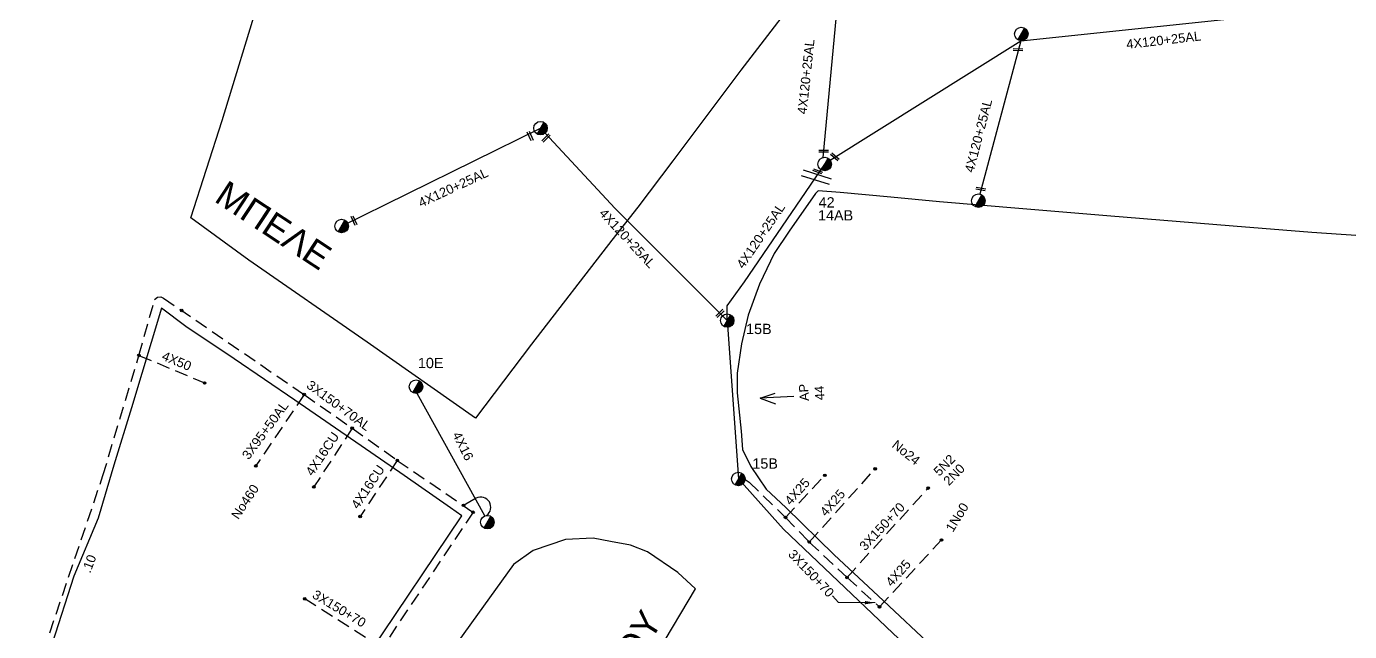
# Model space of a CAD drawing. Header units: millimetres. Extents: x 974 to 2037, y 106 to 580.
# Drawn here: x 1676.8 to 1805.4, y 354.4 to 413.2 of the extents above; entities that cross this region are included whole.
import ezdxf

# ---------------------------------------------------------------- set-up
doc = ezdxf.new("R2010")
doc.units = ezdxf.units.MM
doc.linetypes.add('DASHED', pattern=[19.05, 12.7, -6.35])
for name, color, linetype in [('Γέφυρες Εναέριου Δικτύου', 7, 'Continuous'), ('Γυμνά εναέρια ΧΤ (3Φ)   4x16CU', 7, 'Continuous'), ('Γυμνά εναέρια ΧΤ (3Φ)   4x50AL', 7, 'Continuous'), ('Εναέρια παροχή ΧΤ 4x16', 7, 'SYN_LINE'), ('Επιγραφές - Σχήματα', 7, 'Continuous'), ('Καλώδια ΧΤ   3x95+50CU', 7, 'DASHED'), ('Καλώδια ΧΤ   4x25ΑL', 7, 'DASHED'), ('Μηχανική τομή', 7, 'Continuous'), ('Στύλος ΦΜ', 7, 'Continuous'), ('Στύλος ΦΜ @ 1', 7, 'Continuous'), ('Συνδέσεις', 7, 'Continuous'), ('Συνεστραμμένα ΧΤ   4x120+25 AL', 7, 'SYN_LINE'), ('Τομή', 7, 'Continuous'), ('Υπόβαθρο ΔΕΗ', 7, 'Continuous'), ('Υπόγεια καλώδια Δικτύου ΧΤ και Παρ. ΧΤ - 3X150+70 AL', 7, 'DASHED'), ('Υπόγεια καλώδια Παροχών ΧΤ   .10', 7, 'DASHED')]:
    doc.layers.add(name, color=color, linetype=linetype)
doc.styles.get("Standard").update_dxf_attribs({"font": 'arial.ttf'})
doc.linetypes.add('SYN_LINE', pattern='A,0.5,-0.0001,["/\\/\\/\\/",Standard,S=0.1,R=0,X=0,Y=-0.05],-0.25', length=0.7501)
doc.dimstyles.new('ISO-25', dxfattribs={"dimtxt": 2.5, "dimasz": 2.5, "dimexe": 1.25, "dimexo": 0.625, "dimtad": 1, "dimtxsty": 'Standard', "dimcen": 2.5, "dimadec": 0, "dimazin": 0, "dimtfac": 1, "dimtmove": 0, "dimatfit": 3, "dimfxl": 1, "dimarcsym": 0})

# ---------------------------------------------------------------- blocks, each defined once
blk = doc.blocks.new('ΥΠΑΡΧΩΝ ΤΣΙΜΕΝΤΕΝΙΟΣ ΣΤΥΛΟΣ')
at = {"layer": 'Στύλος ΦΜ'}
blk.add_hatch(color=256, dxfattribs=at).paths.add_polyline_path([(-1.29, -2.28, 0.574793), (2.62, 0, 0.268822), (1.3, 2.27)])
blk.add_line((-1.29, -2.28), (1.3, 2.27), dxfattribs=at)
blk.add_circle((0, 0), 2.62, dxfattribs=at)
at = {"layer": 'Στύλος ΦΜ', "flags": 4}
for tag, p in [('ΑΡΙΘΜΟΣ', (-4.68, 8.05)), ('ΤΥΠΟΣ', (-4.91, 3.03))]:
    blk.add_attdef(tag, p, '', height=4, dxfattribs=at)
blk = doc.blocks.new('ΜΗΧΑΝΙΚΗ ΤΟΜΗ')
at = {"layer": 'Μηχανική τομή', "ltscale": 40}
for p, q in [((-1.89, 0.78), (1.89, 0.78)), ((1.89, 0), (-1.89, 0))]:
    blk.add_line(p, q, dxfattribs=at)
blk = doc.blocks.new('ΤΟΜΗ')
at = {"layer": 'Τομή', "ltscale": 40}
for p, q in [((-5.68, 0), (5.68, 0)), ((5.68, -2.33), (-5.68, -2.33))]:
    blk.add_line(p, q, dxfattribs=at)
blk = doc.blocks.new('_ΣΥΝΔΕΣΗ')
at = {"layer": 'Συνδέσεις', "linetype": 'SYN_LINE', "ltscale": 40}
blk.add_hatch(color=256, dxfattribs=at).paths.add_polyline_path([(0.5, -0.01, 1), (-0.5, -0.01, 1)])
at = {"layer": 'Συνδέσεις'}
blk.add_circle((0, -0.01), 0.5, dxfattribs=at)

msp = doc.modelspace()

# ---------------------------------------------------------------- linework, layer by layer
at = {"layer": 'Γέφυρες Εναέριου Δικτύου'}
msp.add_lwpolyline([(1721.54, 365.69, 0.917618), (1720.53, 367.38), (1719.3, 366.67)], format="xyb", dxfattribs=at)
at = {"layer": 'Γυμνά εναέρια ΧΤ (3Φ)   4x16CU', "color": 62, "linetype": 'DASHED', "ltscale": 0.1}
for points in [[(1708.49, 374.16), (1704.76, 368.46)], [(1712.87, 371.04), (1709.26, 365.59)]]:
    msp.add_lwpolyline(points, dxfattribs=at)
at = {"layer": 'Γυμνά εναέρια ΧΤ (3Φ)   4x50AL', "color": 62, "linetype": 'DASHED', "ltscale": 0.1}
msp.add_lwpolyline([(1687.77, 381.23), (1694.15, 378.55)], dxfattribs=at)
at = {"layer": 'Εναέρια παροχή ΧΤ 4x16', "color": 62, "ltscale": 10}
msp.add_lwpolyline([(1721.38, 365.65), (1714.8, 377.54)], dxfattribs=at)
at = {"layer": 'Επιγραφές - Σχήματα', "color": 1, "ltscale": 5}
for points in [[(1751.38, 377.24), (1748.11, 377.08), (1749.57, 377.56)], [(1748.11, 377.08), (1749.62, 376.54)]]:
    msp.add_lwpolyline(points, dxfattribs=at)
at = {"layer": 'Καλώδια ΧΤ   3x95+50CU', "color": 62, "ltscale": 0.1}
msp.add_lwpolyline([(1703.81, 377.43), (1699.12, 370.5)], dxfattribs=at)
at = {"layer": 'Καλώδια ΧΤ   4x25ΑL', "color": 173, "ltscale": 0.1}
for points in [[(1752.89, 363.11), (1759.29, 370.21)], [(1750.58, 365.5), (1754.41, 369.59)], [(1759.72, 356.81), (1765.73, 363.31)]]:
    msp.add_lwpolyline(points, dxfattribs=at)
at = {"layer": 'Συνεστραμμένα ΧΤ   4x120+25 AL', "color": 62, "ltscale": 10}
for points in [[(1754.93, 400.19), (1773.43, 411.79), (1799.33, 414.49), (1828.73, 419.57)], [(1754.23, 400.44), (1755.94, 418.44)], [(1773.43, 411.79), (1769.46, 396.89)]]:
    msp.add_lwpolyline(points, dxfattribs=at)
at = {"layer": 'Συνεστραμμένα ΧΤ   4x120+25 AL', "color": 173, "ltscale": 10}
for points in [[(1707.46, 393.79), (1726.78, 403.29)], [(1726.78, 403.29), (1734.03, 395.5), (1744.92, 384.61), (1746, 369.23), (1750.39, 364.35), (1761.01, 354.26), (1770.01, 345.82), (1772.06, 344.12)], [(1744.92, 384.61), (1744.91, 386.03), (1746.61, 388.36), (1754.39, 399.81)]]:
    msp.add_lwpolyline(points, dxfattribs=at)
at = {"layer": 'Υπόβαθρο ΔΕΗ'}
for points in [[(1753.48, 418.34), (1746.24, 408.91), (1739.64, 400.13), (1736.24, 395.63), (1733.7, 392.41), (1725.92, 382.32), (1720.46, 375.13), (1709.94, 382.53), (1698.45, 390.49), (1692.82, 394.59), (1695.86, 404.03), (1699.52, 416.05)], [(1807.89, 392.73), (1801.71, 393.15), (1794.08, 393.79), (1781.8, 394.77), (1773.64, 395.46), (1765.54, 396.15), (1760.8, 396.58), (1755.88, 397.05), (1753.76, 397.22), (1753.51, 396.95), (1750.94, 393.28), (1749.49, 391.12), (1748.07, 388.16), (1746.96, 385.15), (1746.3, 382.35), (1745.89, 379.52), (1745.88, 377.6), (1746.27, 373.87), (1746.4, 372.08), (1747.22, 370.43), (1748.7, 368.25), (1750.63, 366.46), (1755.3, 361.87), (1759.57, 357.89), (1765.37, 352.43)], [(1705.74, 344.93), (1710.16, 352.3), (1719.14, 365.65), (1718.04, 366.44), (1713.52, 369.56), (1709.35, 372.44), (1702.9, 376.89), (1697.02, 380.9), (1692.33, 384.03), (1689.96, 385.81), (1687.05, 376.15), (1685.33, 370.58), (1683.81, 365.43), (1681.46, 359.79), (1679.35, 353.26), (1680.02, 352.7), (1684.26, 349.29), (1687.4, 346.73), (1689.59, 344.93), (1700.33, 336.37), (1705.74, 344.93)], [(1733.57, 344.93), (1735.34, 347.64), (1738.17, 352.41), (1741.84, 358.56), (1740.13, 360.16), (1737.16, 362.16), (1735.53, 362.8), (1733.58, 363.17), (1731.89, 363.47), (1729.22, 363.34), (1726.07, 362.27), (1724.17, 360.92), (1715.83, 349.37), (1713.11, 344.93), (1706.33, 333.59), (1719.01, 320.54), (1733.57, 344.93)]]:
    msp.add_lwpolyline(points, dxfattribs=at)
at = {"layer": 'Υπόγεια καλώδια Δικτύου ΧΤ και Παρ. ΧΤ - 3X150+70 AL', "color": 62, "ltscale": 0.1}
for points in [[(1690.16, 386.8), (1703.81, 377.43), (1708.49, 374.16), (1712.87, 371.04), (1720.23, 366), (1711.39, 352.82)], [(1711.39, 352.82), (1703.87, 357.59)]]:
    msp.add_lwpolyline(points, dxfattribs=at)
at = {"layer": 'Υπόγεια καλώδια Δικτύου ΧΤ και Παρ. ΧΤ - 3X150+70 AL', "color": 173, "ltscale": 0.1}
for points in [[(1746.65, 369.17), (1747.06, 368.93), (1750.58, 365.5), (1752.89, 363.11), (1756.56, 359.66), (1759.72, 356.81)], [(1756.56, 359.66), (1764.44, 368.35)]]:
    msp.add_lwpolyline(points, dxfattribs=at)
at = {"layer": 'Υπόγεια καλώδια Παροχών ΧΤ   .10', "color": 62, "ltscale": 0.1}
msp.add_lwpolyline([(1664.88, 350.96), (1664.46, 349.31), (1664.17, 349.31), (1663.99, 349.57), (1665.77, 355.66), (1668.01, 354.97), (1666.8, 350.9), (1676.23, 345.37), (1676.23, 345.37), (1678.5, 352.49), (1684.27, 369.56), (1687.77, 381.23), (1689.29, 386.65), (1689.57, 386.89), (1689.91, 386.9), (1690.16, 386.8)], dxfattribs=at)

# ---------------------------------------------------------------- block references
at = {"layer": 'Μηχανική τομή'}
for p, xscale, yscale, zscale, rotation in [((1773.17, 410.83), 0.2500000000002177, 0.2500000000002177, 0.2500000000002177, 358.5696097709526), ((1725.86, 402.57), 0.2500000000000805, 0.2500000000000805, 0.2500000000000805, 114.0973122907827), ((1727.24, 402.41), 0.250000000000159, 0.250000000000159, 0.250000000000159, 224.5465096189641), ((1754.28, 400.97), 0.2500000000001786, 0.2500000000001786, 0.2500000000001786, 359.0056574114627), ((1755.31, 400.43), 0.2500000000001162, 0.2500000000001162, 0.2500000000001162, 320.0173766303329), ((1753.68, 399.01), 0.2500000000000864, 0.2500000000000864, 0.2500000000000864, 339.8572258824956), ((1769.53, 397.3), 0.250000000000177, 0.250000000000177, 0.250000000000177, 349.4725987026961), ((1708.75, 394.36), 0.2500000000000805, 0.2500000000000805, 0.2500000000000805, 114.0973122907827), ((1744.29, 385.24), 0.2500000000000583, 0.2500000000000583, 0.2500000000000583, 43.71003567980795)]:
    msp.add_blockref('ΜΗΧΑΝΙΚΗ ΤΟΜΗ', p, dxfattribs=dict(at, xscale=xscale, yscale=yscale, zscale=zscale, rotation=rotation))
at = {"layer": 'Στύλος ΦΜ @ 1', "ltscale": 40, "xscale": 0.25, "yscale": 0.25, "zscale": 0.25}
for p in [(1773.49, 412.44), (1726.78, 403.29), (1769.32, 396.25), (1707.46, 393.79), (1721.62, 365.04)]:
    msp.add_blockref('ΥΠΑΡΧΩΝ ΤΣΙΜΕΝΤΕΝΙΟΣ ΣΤΥΛΟΣ', p, dxfattribs=at)
at = {"layer": 'Στύλος ΦΜ @ 1', "ltscale": 40}
ref = msp.add_blockref('ΥΠΑΡΧΩΝ ΤΣΙΜΕΝΤΕΝΙΟΣ ΣΤΥΛΟΣ', (1754.39, 399.81), dxfattribs=dict(at, xscale=0.25, yscale=0.25, zscale=0.25))
ref.add_attrib('ΤΥΠΟΣ', '14AB', (1753.74, 394.33), dxfattribs={"layer": 'Στύλος ΦΜ', "height": 1, "flags": 4})
ref.add_attrib('ΑΡΙΘΜΟΣ', '42', (1753.8, 395.59), dxfattribs={"layer": 'Στύλος ΦΜ', "height": 1, "flags": 4})
ref = msp.add_blockref('ΥΠΑΡΧΩΝ ΤΣΙΜΕΝΤΕΝΙΟΣ ΣΤΥΛΟΣ', (1744.92, 384.61), dxfattribs=dict(at, xscale=0.25, yscale=0.25, zscale=0.25))
ref.add_attrib('ΤΥΠΟΣ', '15B', (1746.75, 383.3), dxfattribs={"layer": 'Στύλος ΦΜ', "height": 1, "flags": 4})
ref = msp.add_blockref('ΥΠΑΡΧΩΝ ΤΣΙΜΕΝΤΕΝΙΟΣ ΣΤΥΛΟΣ', (1714.69, 378.19), dxfattribs=dict(at, xscale=0.25, yscale=0.25, zscale=0.25))
ref.add_attrib('ΤΥΠΟΣ', '10E', (1714.87, 379.99), dxfattribs={"layer": 'Στύλος ΦΜ', "height": 1, "flags": 4})
ref = msp.add_blockref('ΥΠΑΡΧΩΝ ΤΣΙΜΕΝΤΕΝΙΟΣ ΣΤΥΛΟΣ', (1746, 369.23), dxfattribs=dict(at, xscale=0.25, yscale=0.25, zscale=0.25))
ref.add_attrib('ΤΥΠΟΣ', '15B', (1747.36, 370.23), dxfattribs={"layer": 'Στύλος ΦΜ', "height": 1, "flags": 4})
at = {"layer": 'Συνδέσεις', "xscale": 0.25, "yscale": 0.25, "zscale": 0.25}
for p in [(1691.92, 385.59), (1687.77, 381.23), (1694.15, 378.55), (1703.81, 377.43), (1708.49, 374.16), (1699.12, 370.5), (1712.87, 371.04), (1759.29, 370.21), (1754.41, 369.59), (1704.76, 368.46), (1764.44, 368.35), (1719.3, 366.67), (1709.26, 365.59), (1720.23, 366), (1750.58, 365.5), (1752.89, 363.11), (1765.73, 363.31), (1756.56, 359.66), (1703.87, 357.59), (1759.72, 356.81)]:
    msp.add_blockref('_ΣΥΝΔΕΣΗ', p, dxfattribs=at)
at = {"layer": 'Τομή', "xscale": 0.2500000000000276, "yscale": 0.2500000000000276, "zscale": 0.2500000000000276, "rotation": 342.713324573614}
msp.add_blockref('ΤΟΜΗ', (1753.67, 398.81), dxfattribs=at)

# ---------------------------------------------------------------- texts
at = {"layer": 'Γυμνά εναέρια ΧΤ (3Φ)   4x16CU', "color": 7, "char_height": 0.9, "width": 84.1859, "attachment_point": 1, "rotation": 56.2877}
for insert in [(1703.89, 369.94), (1708.31, 366.74)]:
    msp.add_mtext('4X16CU', dxfattribs=dict(at, insert=insert))
at = {"layer": 'Γυμνά εναέρια ΧΤ (3Φ)   4x50AL', "color": 7, "insert": (1690.26, 381.67), "char_height": 0.9, "width": 84.1859, "attachment_point": 1, "rotation": 337.3905}
msp.add_mtext('4X50', dxfattribs=at)
at = {"layer": 'Εναέρια παροχή ΧΤ 4x16', "color": 7, "insert": (1719, 373.94), "char_height": 0.9, "width": 84.1859, "attachment_point": 1, "rotation": 296.5844}
msp.add_mtext('4X16', dxfattribs=at)
at = {"layer": 'Επιγραφές - Σχήματα', "ltscale": 0.1, "char_height": 2.5, "width": 12.9337, "attachment_point": 1}
for s, insert, rotation in [('ΜΠΕΛΕ', (1696.35, 398.33), 326.591), ('ΜΑΝΤΟΥΒΑΛΟΥ', (1722.17, 333.93), 57.6625)]:
    msp.add_mtext(s, dxfattribs=dict(at, insert=insert, rotation=rotation))
at = {"layer": 'Επιγραφές - Σχήματα', "color": 1, "ltscale": 5, "insert": (1751.97, 376.77), "char_height": 0.9, "width": 4.1437, "attachment_point": 1, "rotation": 93.0959}
msp.add_mtext('ΑΡ\\P44', dxfattribs=at)
at = {"layer": 'Επιγραφές - Σχήματα', "color": 7, "char_height": 0.9, "width": 84.1859, "attachment_point": 1}
for s, insert, rotation in [('No24', (1761.41, 373.09), 321.3041), ('5N2', (1764.88, 370.07), 45.0353), ('2N0', (1765.82, 369.16), 45.0353), ('No460', (1696.67, 365.74), 56.1522), ('1No0', (1766.08, 364.47), 58.3113)]:
    msp.add_mtext(s, dxfattribs=dict(at, insert=insert, rotation=rotation))
at = {"layer": 'Καλώδια ΧΤ   3x95+50CU', "color": 7, "insert": (1697.71, 371.57), "char_height": 0.9, "width": 84.1859, "attachment_point": 1, "rotation": 53.5925}
msp.add_mtext('3X95+50AL', dxfattribs=at)
at = {"layer": 'Καλώδια ΧΤ   4x25ΑL', "color": 7, "char_height": 0.9, "width": 84.1859, "attachment_point": 1, "rotation": 48.5777}
for insert in [(1750.41, 367.21), (1753.84, 366.12), (1760.22, 359.3)]:
    msp.add_mtext('4X25', dxfattribs=dict(at, insert=insert))
at = {"layer": 'Συνεστραμμένα ΧΤ   4x120+25 AL', "color": 7, "char_height": 0.9, "width": 84.1859, "attachment_point": 1}
for insert, rotation in [((1783.64, 411.88), 6.5384), ((1751.73, 404.71), 83.8417), ((1767.97, 399.14), 75.4495), ((1714.8, 396.4), 24.8734), ((1733.07, 395.59), 312.8155), ((1745.75, 390.08), 55.8822)]:
    msp.add_mtext('4X120+25AL', dxfattribs=dict(at, insert=insert, rotation=rotation))
at = {"layer": 'Υπόγεια καλώδια Δικτύου ΧΤ και Παρ. ΧΤ - 3X150+70 AL', "color": 7, "char_height": 0.9, "width": 84.1859, "attachment_point": 1}
for s, insert, rotation in [('3X150+70AL', (1704.5, 378.88), 323.8297), ('3X150+70', (1757.67, 362.81), 47.0926), ('3X150+70', (1751.43, 362.48), 313.2753), ('3X150+70', (1704.99, 358.52), 328.9775)]:
    msp.add_mtext(s, dxfattribs=dict(at, insert=insert, rotation=rotation))
at = {"layer": 'Υπόγεια καλώδια Παροχών ΧΤ   .10', "color": 7, "insert": (1682.2, 360.34), "char_height": 0.9, "width": 84.1859, "attachment_point": 1, "rotation": 69.6309}
msp.add_mtext('.10', dxfattribs=at)

# ---------------------------------------------------------------- leaders
at = {"layer": 'Επιγραφές - Σχήματα'}
msp.add_leader([(1759.29, 357.21), (1755.72, 357.25), (1755.16, 357.87)], dimstyle='ISO-25', override={"dimasz": 1, "dimgap": 0.625, "dimtad": 0}, dxfattribs=at)

doc.saveas('drawing.dxf')
